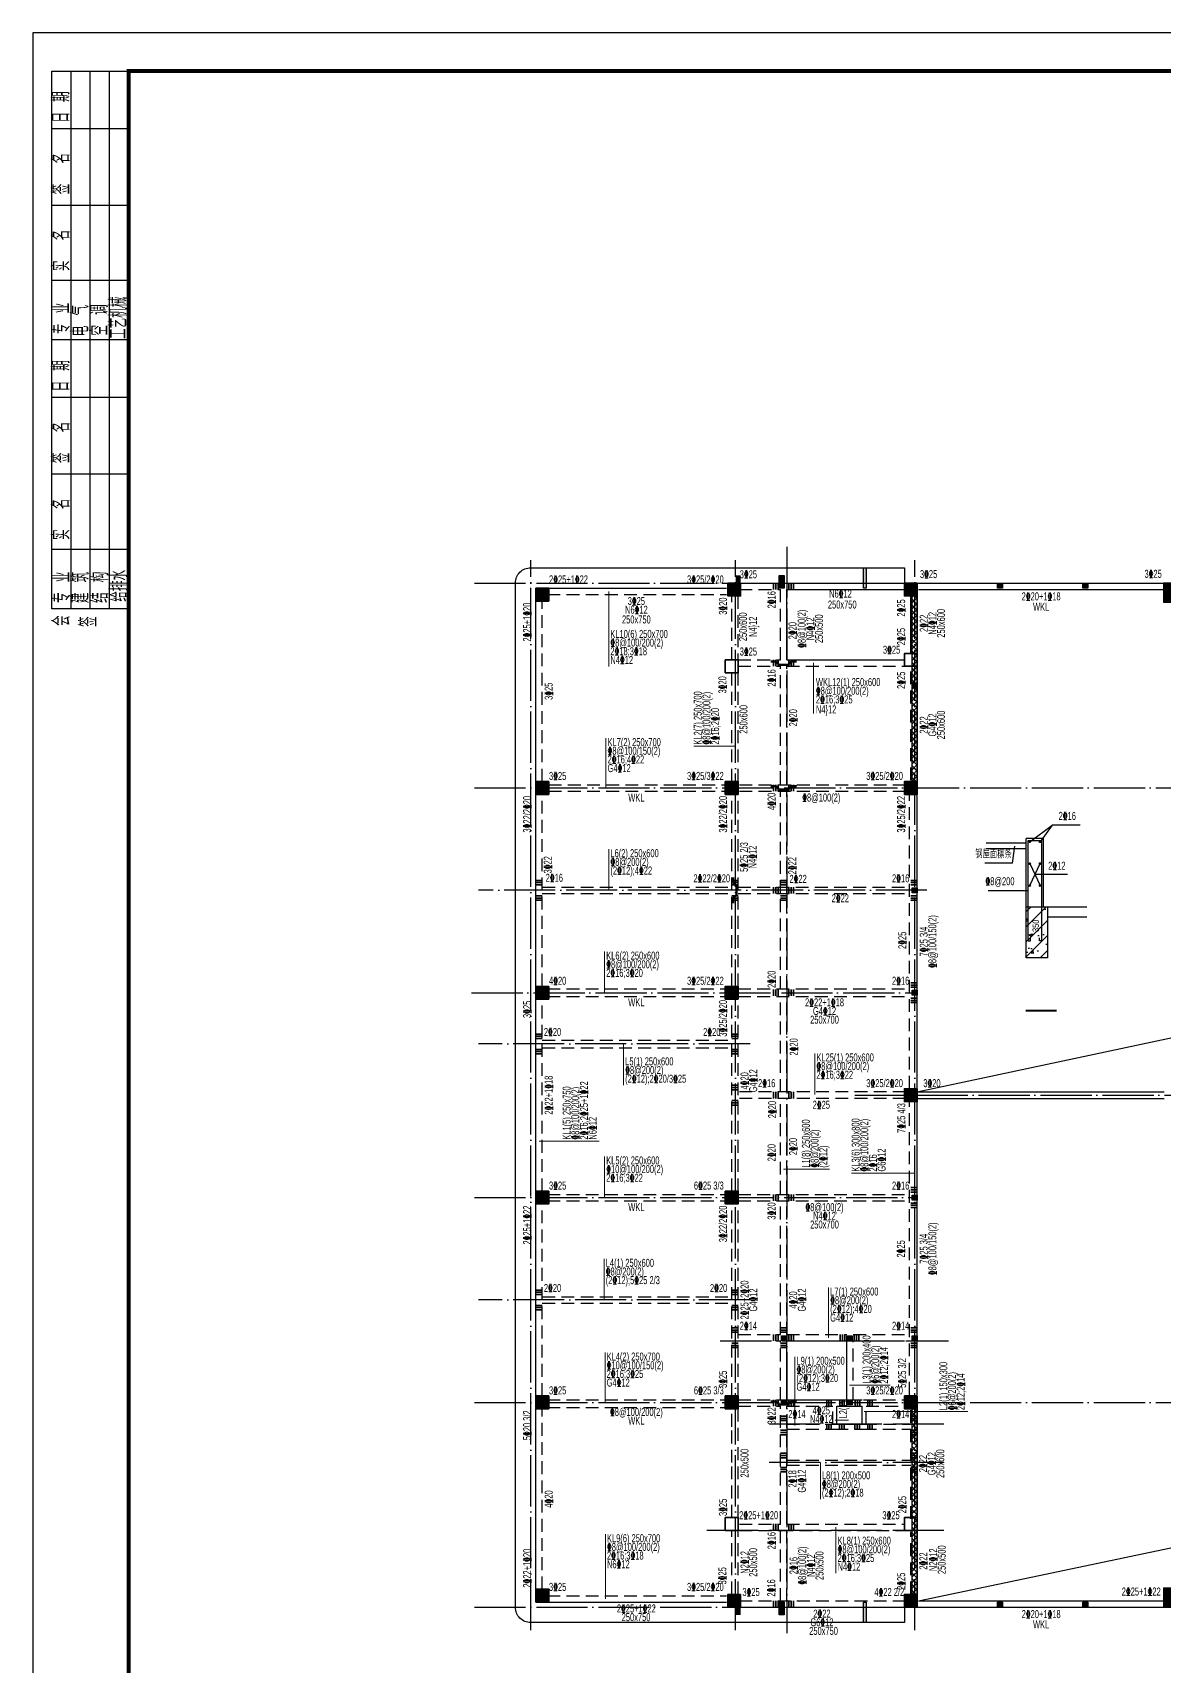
# Model space of a CAD drawing. Extents: x -695511 to 885008, y -751583 to -95266.
# Drawn here: x 113848 to 158056, y -532410 to -468602 of the extents above; entities that cross this region are included whole.
import ezdxf
from ezdxf.enums import TextEntityAlignment as Align

# ---------------------------------------------------------------- set-up
doc = ezdxf.new("R2010")
doc.units = 0
doc.header["$LTSCALE"] = 1000
doc.header["$MEASUREMENT"] = 0
doc.linetypes.add('DOTE', pattern=[2.42, 2, -0.2, 0.02, -0.2])
doc.linetypes.add('线型3', pattern=[750, 500, -250])
for name, color, linetype in [('14', 1, 'Continuous'), ('6', 6, 'Continuous'), ('_0', 7, 'Continuous'), ('BAN', 191, 'Continuous'), ('DOTE', 1, 'Continuous'), ('GZ', 211, 'Continuous'), ('PUB_TITLE', 4, 'Continuous'), ('SEDOTE', 40, 'DOTE'), ('WALL', 4, 'Continuous'), ('其他钢构件', 4, 'Continuous'), ('填充', 8, 'Continuous'), ('建-图名', 3, 'Continuous')]:
    doc.layers.add(name, color=color, linetype=linetype)
for name, color, linetype, lineweight in [('BEAM', 4, 'Continuous', 25), ('BEAM-DASH', 4, '线型3', 25), ('梁原位标注', 7, 'Continuous', 18), ('梁名称编号', 2, 'Continuous', 18), ('梁标注引线', 2, 'Continuous', 18), ('梁附加吊筋', 1, 'Continuous', 50), ('梁附加箍筋', 1, 'Continuous', 35), ('梁集中标注', 2, 'Continuous', 18), ('砼柱', 2, 'Continuous', 35)]:
    doc.layers.add(name, color=color, linetype=linetype, lineweight=lineweight)
doc.styles.add('hztxt', font='romand_pkpm', dxfattribs={"bigfont": 'gbcbig'})
doc.styles.add('样式 1', font='GS_TXT.shx', dxfattribs={"width": 0.7, "height": 375, "bigfont": 'yjkchn.shx'})
doc.styles.add('样式 5', font='GS_TXT.shx', dxfattribs={"width": 0.7, "height": 250, "bigfont": 'yjkchn.shx'})

# ---------------------------------------------------------------- blocks, each defined once
blk = doc.blocks.new('zw')
at = {"layer": 'DOTE', "linetype": 'DOTE'}
for p, q in [((-185373, -1049032), (-185373, -1007232)), ((-177373, -1049032), (-177373, -1007232)), ((-170373, -1049032), (-170373, -1007232)), ((-187573, -1008132), (-73373, -1008132)), ((-187573, -1016132), (-73373, -1016132)), ((-187684, -1024132), (-170373, -1024132)), ((-172717, -1028132), (-73373, -1028132)), ((-187573, -1032132), (-170373, -1032132)), ((-187573, -1040132), (-73373, -1040132)), ((-187573, -1048132), (-73373, -1048132))]:
    blk.add_line(p, q, dxfattribs=at)
blk = doc.blocks.new('5fmb')
at = {"layer": 'BEAM'}
for p, q in [((259174, -575246), (266174, -575246)), ((266674, -575046), (273174, -575046)), ((268524, -578046), (268524, -575296)), ((268524, -575296), (273174, -575296)), ((273374, -577796), (273374, -575546)), ((273624, -582746), (273624, -575546)), ((273674, -575046), (283274, -575046)), ((273674, -575296), (283274, -575296)), ((258724, -582796), (258724, -575746)), ((258724, -590796), (258724, -583296)), ((273624, -594796), (273624, -583346)), ((258724, -598796), (258724, -591296)), ((273624, -594921), (283274, -594921)), ((273624, -595171), (283274, -595171)), ((273624, -606746), (273624, -595296)), ((258724, -606796), (258724, -599296)), ((268524, -606946), (268524, -604646)), ((268524, -604646), (270874, -604646)), ((270874, -606946), (270874, -604646)), ((258724, -614346), (258724, -607296)), ((268424, -606946), (270424, -606946)), ((270424, -606946), (270974, -606946)), ((270474, -607196), (271474, -607196)), ((270474, -607896), (270474, -607196)), ((271474, -607896), (271474, -607196)), ((273624, -611596), (273624, -607346)), ((270399, -607896), (271549, -607896)), ((273624, -614546), (273624, -612096)), ((259174, -614846), (266174, -614846)), ((266674, -615046), (273174, -615046)), ((273674, -614796), (283274, -614796)), ((273674, -615046), (283274, -615046))]:
    blk.add_line(p, q, dxfattribs=at)
blk.add_lwpolyline([(268524, -578046), (273124, -578046)], dxfattribs=at)
at = {"layer": 'BEAM-DASH', "ltscale": 0.001}
for p, q in [((259174, -575496), (266174, -575496)), ((266374, -578046), (266374, -575546)), ((266624, -582796), (266624, -575546)), ((266674, -575296), (268274, -575296)), ((268274, -578046), (268274, -575296)), ((258974, -582796), (258974, -575746)), ((266374, -582796), (266374, -578546)), ((268274, -582896), (268274, -578296)), ((268524, -582896), (268524, -578296)), ((273374, -582746), (273374, -578296)), ((259224, -582921), (266174, -582921)), ((259224, -583171), (266174, -583171)), ((266674, -582921), (273124, -582921)), ((266674, -583171), (273124, -583171)), ((268274, -590896), (268274, -583196)), ((268524, -590896), (268524, -583196)), ((258974, -590796), (258974, -583296)), ((266374, -590796), (266374, -583296)), ((266624, -590796), (266624, -583296)), ((273324, -594796), (273324, -583346)), ((258974, -586921), (266374, -586921)), ((266624, -586921), (273324, -586921)), ((258974, -587171), (266374, -587171)), ((266624, -587171), (273324, -587171)), ((258974, -598796), (258974, -591296)), ((259174, -590896), (266174, -590896)), ((259174, -591196), (266174, -591196)), ((266374, -598796), (266374, -591296)), ((266624, -590896), (273324, -590896)), ((266624, -591196), (273324, -591196)), ((266624, -598796), (266624, -591296)), ((268274, -594921), (268274, -591196)), ((268524, -594921), (268524, -591196)), ((258974, -592896), (266374, -592896)), ((258974, -593196), (266374, -593196)), ((273174, -594921), (266624, -594921)), ((273174, -595171), (266624, -595171)), ((268274, -598896), (268274, -595171)), ((268524, -598896), (268524, -595171)), ((273324, -606746), (273324, -595296)), ((259174, -598921), (266174, -598921)), ((266624, -598921), (273324, -598921)), ((258974, -606796), (258974, -599296)), ((259174, -599171), (266174, -599171)), ((266374, -606796), (266374, -599296)), ((266624, -599171), (273324, -599171)), ((266624, -606796), (266624, -599296)), ((268274, -604396), (268274, -599196)), ((268524, -604396), (268524, -599196)), ((258974, -602921), (266374, -602921)), ((258974, -603171), (266374, -603171)), ((266624, -604396), (268274, -604396)), ((266624, -604646), (268274, -604646)), ((268274, -606946), (268274, -604646)), ((268524, -604396), (270874, -604396)), ((271124, -604396), (273324, -604396)), ((271124, -604646), (273324, -604646)), ((271124, -606946), (271124, -604646)), ((258974, -614346), (258974, -607296)), ((259174, -606946), (266174, -606946)), ((259174, -607246), (266174, -607246)), ((266374, -607996), (266374, -607296)), ((266624, -606946), (268424, -606946)), ((266624, -607196), (268274, -607196)), ((266624, -611546), (266624, -607296)), ((268274, -611796), (268274, -607196)), ((268524, -611796), (268524, -607196)), ((268524, -607196), (270324, -607196)), ((270324, -607896), (270324, -607196)), ((270974, -606946), (271524, -606946)), ((271524, -606946), (273124, -606946)), ((271624, -607196), (273124, -607196)), ((271624, -607896), (271624, -607196)), ((273374, -611596), (273374, -607346)), ((266374, -609396), (266374, -607996)), ((268524, -607896), (270399, -607896)), ((271549, -607896), (273374, -607896)), ((268524, -608096), (270424, -608096)), ((270424, -608096), (271524, -608096)), ((271524, -608096), (273374, -608096)), ((268524, -609296), (273374, -609296)), ((266374, -611546), (266374, -609396)), ((268524, -609496), (273374, -609496)), ((266674, -611796), (268274, -611796)), ((268524, -611796), (273124, -611796)), ((266374, -614546), (266374, -612046)), ((266624, -614546), (266624, -612046)), ((266674, -612046), (268524, -612046)), ((268274, -612046), (273124, -612046)), ((268274, -614796), (268274, -612046)), ((268524, -614796), (268524, -612046)), ((273374, -614546), (273374, -612096)), ((259174, -614596), (266174, -614596)), ((266674, -614796), (273174, -614796))]:
    blk.add_line(p, q, dxfattribs=at)
for points in [[(266624, -578046), (268274, -578046)], [(266624, -578296), (268274, -578296)], [(268524, -578296), (273124, -578296)]]:
    blk.add_lwpolyline(points, dxfattribs=at)
blk = doc.blocks.new('3fcol(2)')
at = {"layer": '填充'}
h = blk.add_hatch(color=256, dxfattribs=at)
h.dxf.hatch_style = 1
h.paths.add_polyline_path([(193685, -674397), (193185, -674397), (193185, -674897), (193685, -674897)])
h = blk.add_hatch(color=256, dxfattribs=at)
h.dxf.hatch_style = 1
h.paths.add_polyline_path([(200585, -674397), (200085, -674397), (200085, -674897), (200585, -674897)])
h = blk.add_hatch(color=256, dxfattribs=at)
h.dxf.hatch_style = 1
h.paths.add_polyline_path([(210760, -674397), (210210, -674397), (210210, -675147), (210760, -675147)])
h = blk.add_hatch(color=256, dxfattribs=at)
h.dxf.hatch_style = 1
h.paths.add_polyline_path([(186185, -674597), (185685, -674597), (185685, -675097), (186185, -675097)])
h = blk.add_hatch(color=256, dxfattribs=at)
h.dxf.hatch_style = 1
h.paths.add_polyline_path([(186185, -682147), (185685, -682147), (185685, -682647), (186185, -682647)])
h = blk.add_hatch(color=256, dxfattribs=at)
h.dxf.hatch_style = 1
h.paths.add_polyline_path([(193585, -682147), (193085, -682147), (193085, -682647), (193585, -682647)])
h = blk.add_hatch(color=256, dxfattribs=at)
h.dxf.hatch_style = 1
h.paths.add_polyline_path([(200585, -682147), (200085, -682147), (200085, -682647), (200585, -682647)])
h = blk.add_hatch(color=256, dxfattribs=at)
h.dxf.hatch_style = 1
h.paths.add_polyline_path([(186185, -690147), (185685, -690147), (185685, -690647), (186185, -690647)])
h = blk.add_hatch(color=256, dxfattribs=at)
h.dxf.hatch_style = 1
h.paths.add_polyline_path([(193585, -690147), (193085, -690147), (193085, -690647), (193585, -690647)])
h = blk.add_hatch(color=256, dxfattribs=at)
h.dxf.hatch_style = 1
h.paths.add_polyline_path([(200585, -694147), (200085, -694147), (200085, -694647), (200585, -694647)])
h = blk.add_hatch(color=256, dxfattribs=at)
h.dxf.hatch_style = 1
h.paths.add_polyline_path([(186185, -698147), (185685, -698147), (185685, -698647), (186185, -698647)])
h = blk.add_hatch(color=256, dxfattribs=at)
h.dxf.hatch_style = 1
h.paths.add_polyline_path([(193585, -698147), (193085, -698147), (193085, -698647), (193585, -698647)])
h = blk.add_hatch(color=256, dxfattribs=at)
h.dxf.hatch_style = 1
h.paths.add_polyline_path([(186185, -706147), (185685, -706147), (185685, -706647), (186185, -706647)])
h = blk.add_hatch(color=256, dxfattribs=at)
h.dxf.hatch_style = 1
h.paths.add_polyline_path([(193585, -706147), (193085, -706147), (193085, -706647), (193585, -706647)])
h = blk.add_hatch(color=256, dxfattribs=at)
h.dxf.hatch_style = 1
h.paths.add_polyline_path([(200585, -706147), (200085, -706147), (200085, -706647), (200585, -706647)])
h = blk.add_hatch(color=256, dxfattribs=at)
h.dxf.hatch_style = 1
h.paths.add_polyline_path([(186185, -713697), (185685, -713697), (185685, -714197), (186185, -714197)])
h = blk.add_hatch(color=256, dxfattribs=at)
h.dxf.hatch_style = 1
h.paths.add_polyline_path([(193685, -713897), (193185, -713897), (193185, -714397), (193685, -714397)])
h = blk.add_hatch(color=256, dxfattribs=at)
h.dxf.hatch_style = 1
h.paths.add_polyline_path([(200585, -713897), (200085, -713897), (200085, -714397), (200585, -714397)])
h = blk.add_hatch(color=256, dxfattribs=at)
h.dxf.hatch_style = 1
h.paths.add_polyline_path([(210760, -713647), (210210, -713647), (210210, -714397), (210760, -714397)])
at = {"layer": '砼柱', "lineweight": 35}
for points in [[(193685, -674397), (193185, -674397), (193185, -674897), (193685, -674897)], [(200585, -674397), (200085, -674397), (200085, -674897), (200585, -674897)], [(210760, -674397), (210210, -674397), (210210, -675147), (210760, -675147)], [(186185, -674597), (185685, -674597), (185685, -675097), (186185, -675097)], [(193585, -677397), (193085, -677397), (193085, -677897), (193585, -677897)], [(200585, -677147), (200085, -677147), (200085, -677647), (200585, -677647)], [(186185, -682147), (185685, -682147), (185685, -682647), (186185, -682647)], [(193585, -682147), (193085, -682147), (193085, -682647), (193585, -682647)], [(200585, -682147), (200085, -682147), (200085, -682647), (200585, -682647)], [(186185, -690147), (185685, -690147), (185685, -690647), (186185, -690647)], [(193585, -690147), (193085, -690147), (193085, -690647), (193585, -690647)], [(200585, -694147), (200085, -694147), (200085, -694647), (200585, -694647)], [(186185, -698147), (185685, -698147), (185685, -698647), (186185, -698647)], [(193585, -698147), (193085, -698147), (193085, -698647), (193585, -698647)], [(186185, -706147), (185685, -706147), (185685, -706647), (186185, -706647)], [(193585, -706147), (193085, -706147), (193085, -706647), (193585, -706647)], [(200585, -706147), (200085, -706147), (200085, -706647), (200585, -706647)], [(193585, -710897), (193085, -710897), (193085, -711397), (193585, -711397)], [(200585, -710897), (200085, -710897), (200085, -711397), (200585, -711397)], [(186185, -713697), (185685, -713697), (185685, -714197), (186185, -714197)], [(193685, -713897), (193185, -713897), (193185, -714397), (193685, -714397)], [(200585, -713897), (200085, -713897), (200085, -714397), (200585, -714397)], [(210760, -713647), (210210, -713647), (210210, -714397), (210760, -714397)]]:
    blk.add_lwpolyline(points, close=True, dxfattribs=at)
blk = doc.blocks.new('5fzx')
h = blk.add_hatch(color=256)
h.dxf.hatch_style = 1
h.paths.add_polyline_path([(573425, -875385), (573425, -876185), (573325, -876185), (573325, -875385)])
h = blk.add_hatch(color=256)
h.dxf.hatch_style = 1
h.paths.add_polyline_path([(568525, -875685), (568325, -875685), (568325, -876185), (568525, -876185)])
h = blk.add_hatch(color=256)
h.dxf.hatch_style = 1
h.paths.add_polyline_path([(570225, -876185), (570025, -876185), (570025, -875685), (570225, -875685)])
h = blk.add_hatch(color=256)
h.dxf.hatch_style = 1
h.paths.add_polyline_path([(568525, -915785), (568325, -915785), (568325, -916285), (568525, -916285)])
h = blk.add_hatch(color=256)
h.dxf.hatch_style = 1
h.paths.add_polyline_path([(570225, -916285), (570025, -916285), (570025, -915785), (570225, -915785)])
h = blk.add_hatch(color=256)
h.dxf.hatch_style = 1
h.paths.add_polyline_path([(573425, -915785), (573425, -916585), (573325, -916585), (573325, -915785)])
blk.add_lwpolyline([(574925, -915985), (574925, -916585), (560325, -916585, -0.414214), (559725, -915985), (559725, -875985, -0.414214), (560325, -875385), (574925, -875385), (574925, -875985)], format="xyb")
at = {"color": 4}
for points in [[(570225, -876185), (570025, -876185), (570025, -875685), (570225, -875685)], [(570225, -916285), (570025, -916285), (570025, -915785), (570225, -915785)]]:
    blk.add_lwpolyline(points, close=True, dxfattribs=at)
at = {"layer": 'WALL'}
for points in [[(573425, -875385), (573425, -876185), (573325, -876185), (573325, -875385), (573425, -875385)], [(570225, -875885), (570225, -876185), (570025, -876185), (570025, -875885), (570225, -875885)], [(570225, -915985), (570225, -916285), (570025, -916285), (570025, -915985), (570225, -915985)], [(573425, -915785), (573425, -916585), (573325, -916585), (573325, -915785), (573425, -915785)]]:
    blk.add_lwpolyline(points, dxfattribs=at)
blk = doc.blocks.new('5fgzz')
at = {"layer": 'GZ'}
h = blk.add_hatch(color=256, dxfattribs=at)
h.dxf.hatch_style = 1
h.paths.add_polyline_path([(574104, -682568), (574104, -682368), (574304, -682368), (574304, -682568)])
h = blk.add_hatch(color=256, dxfattribs=at)
h.dxf.hatch_style = 1
h.paths.add_polyline_path([(577437, -682568), (577437, -682368), (577637, -682368), (577637, -682568)])
h = blk.add_hatch(color=256, dxfattribs=at)
h.dxf.hatch_style = 1
h.paths.add_polyline_path([(570771, -686468), (570771, -686268), (570971, -686268), (570971, -686468)])
h = blk.add_hatch(color=256, dxfattribs=at)
h.dxf.hatch_style = 1
h.paths.add_polyline_path([(570771, -694468), (570771, -694268), (570971, -694268), (570971, -694468)])
h = blk.add_hatch(color=256, dxfattribs=at)
h.dxf.hatch_style = 1
h.paths.add_polyline_path([(570771, -698468), (570771, -698268), (570971, -698268), (570971, -698468)])
h = blk.add_hatch(color=256, dxfattribs=at)
h.dxf.hatch_style = 1
h.paths.add_polyline_path([(570771, -706468), (570771, -706268), (570971, -706268), (570971, -706468)])
h = blk.add_hatch(color=256, dxfattribs=at)
h.dxf.hatch_style = 1
h.paths.add_polyline_path([(565671, -711968), (565671, -711768), (565871, -711768), (565871, -711968)])
h = blk.add_hatch(color=256, dxfattribs=at)
h.dxf.hatch_style = 1
h.paths.add_polyline_path([(568221, -711968), (568221, -711768), (568421, -711768), (568421, -711968)])
h = blk.add_hatch(color=256, dxfattribs=at)
h.dxf.hatch_style = 1
h.paths.add_polyline_path([(570771, -711968), (570771, -711768), (570971, -711768), (570971, -711968)])
h = blk.add_hatch(color=256, dxfattribs=at)
h.dxf.hatch_style = 1
h.paths.add_polyline_path([(565671, -714468), (565671, -714268), (565871, -714268), (565871, -714468)])
h = blk.add_hatch(color=256, dxfattribs=at)
h.dxf.hatch_style = 1
h.paths.add_polyline_path([(568221, -714468), (568221, -714268), (568421, -714268), (568421, -714468)])
h = blk.add_hatch(color=256, dxfattribs=at)
h.dxf.hatch_style = 1
h.paths.add_polyline_path([(574104, -722368), (574104, -722168), (574304, -722168), (574304, -722368)])
h = blk.add_hatch(color=256, dxfattribs=at)
h.dxf.hatch_style = 1
h.paths.add_polyline_path([(577437, -722368), (577437, -722168), (577637, -722168), (577637, -722368)])
for points in [[(574104, -682568), (574104, -682368), (574304, -682368), (574304, -682568)], [(577437, -682568), (577437, -682368), (577637, -682368), (577637, -682568)], [(570771, -686468), (570771, -686268), (570971, -686268), (570971, -686468)], [(570771, -694468), (570771, -694268), (570971, -694268), (570971, -694468)], [(570771, -698468), (570771, -698268), (570971, -698268), (570971, -698468)], [(570771, -706468), (570771, -706268), (570971, -706268), (570971, -706468)], [(565671, -711968), (565671, -711768), (565871, -711768), (565871, -711968)], [(568221, -711968), (568221, -711768), (568421, -711768), (568421, -711968)], [(570771, -711968), (570771, -711768), (570971, -711768), (570971, -711968)], [(565671, -714468), (565671, -714268), (565871, -714268), (565871, -714468)], [(568221, -714468), (568221, -714268), (568421, -714268), (568421, -714468)], [(574104, -722368), (574104, -722168), (574304, -722168), (574304, -722368)], [(577437, -722368), (577437, -722168), (577637, -722168), (577637, -722368)]]:
    blk.add_lwpolyline(points, close=True, dxfattribs=at)
blk = doc.blocks.new('A$C393D5F54')
at = {"layer": '14'}
for p, q in [((0, 446), (0, 14446)), ((0, 14446), (2000, 14446)), ((500, 446), (500, 14446)), ((1000, 446), (1000, 14446)), ((1500, 446), (1500, 14446)), ((2000, 446), (2000, 14446)), ((2000, 12946), (0, 12946)), ((2000, 10946), (0, 10946)), ((2000, 8990), (0, 8990)), ((2000, 7446), (0, 7446)), ((2000, 5946), (0, 5946)), ((2000, 3946), (0, 3946)), ((2000, 1990), (0, 1990)), ((2000, 446), (0, 446))]:
    blk.add_line(p, q, dxfattribs=at)
at = {"layer": '14', "style": 'hztxt', "width": 0.85}
for s, p in [('日 期', (462, 13105)), ('签  名', (466, 11238)), ('实  名', (466, 9238)), ('工艺机械', (1953, 7471)), ('专 业', (472, 7598)), ('电 气', (957, 7540)), ('空 调', (1460, 7558)), ('日 期', (462, 6105)), ('签  名', (466, 4238)), ('实  名', (466, 2238)), ('专 业', (480, 598)), ('建 筑', (967, 592)), ('结 构', (1470, 597)), ('给排水', (1970, 629)), ('会', (470, -3)), ('签', (1174, -27))]:
    blk.add_text(s, height=450, rotation=90, dxfattribs=at).set_placement(p)

msp = doc.modelspace()

# ---------------------------------------------------------------- hatches: boundary and pattern name
at = {"layer": '6'}
h = msp.add_hatch(color=256, dxfattribs=at)
h.dxf.hatch_style = 1
edge = h.paths.add_edge_path()
edge.add_arc((152796.4, -500207.1), 32, 0, 360)
h = msp.add_hatch(color=256, dxfattribs=at)
h.dxf.hatch_style = 1
edge = h.paths.add_edge_path()
edge.add_arc((153208.5, -500207.1), 32, 0, 360)
h = msp.add_hatch(color=256, dxfattribs=at)
h.dxf.hatch_style = 1
edge = h.paths.add_edge_path()
edge.add_arc((152796.4, -501053.9), 32, 0, 360)
h = msp.add_hatch(color=256, dxfattribs=at)
h.dxf.hatch_style = 1
edge = h.paths.add_edge_path()
edge.add_arc((153208.5, -501053.9), 32, 0, 360)
h = msp.add_hatch(color=256, dxfattribs=at)
h.dxf.hatch_style = 1
edge = h.paths.add_edge_path()
edge.add_arc((152796.4, -501914), 32, 0, 360)
h = msp.add_hatch(color=256, dxfattribs=at)
h.dxf.hatch_style = 1
edge = h.paths.add_edge_path()
edge.add_arc((153208.5, -501914), 32, 0, 360)
at = {"layer": '_0'}
h = msp.add_hatch(dxfattribs=at)
h.set_pattern_fill('钢筋混凝土', scale=166.5, pattern_type=2)
h.set_pattern_definition([(45, (-1191190.3, 2087274.2), (-294.3332, 294.3332), []), (50, (-1191190.3, 2087274.2), (1194.2382, -104.4823), [124.875, -1373.625]), (355, (-1191190.3, 2087274.2), (-231.02097, 1252.3999), [99.9, -1098.9]), (100.4514, (-1191090.8, 2087265.5), (963.2181, 1147.91684), [106.1274, -1167.4016]), (46.1842, (-1191190.3, 2087607.2), (1776.95635, -275.58916), [187.3125, -2060.4375]), (96.6356, (-1191042.2, 2087584.2), (1556.2134, 1621.9063), [159.1911, -1751.1021]), (351.1842, (-1191190.3, 2087607.2), (1556.2121, 1621.9075), [149.85, -1648.35]), (21, (-1191023.8, 2087523.9), (993.85024, -670.36045), [124.875, -1373.625]), (326, (-1191023.8, 2087524), (405.12003, 1207.3748), [99.9, -1098.9]), (71.4514, (-1190941, 2087468.1), (1398.97068, 537.01328), [106.1274, -1167.4016]), (37.5, (-1191190.3, 2087274.2), (20.24616, 554.268267), [0, -1085.58, 0, -1115.55, 0, -1103.0625]), (7.5, (-1191190.3, 2087274.2), (438.01078, 656.6955), [0, -636.03, 0, -1060.605, 0, -420.4125]), (327.5, (-1191561.6, 2087274.2), (888.814356, -37.55386), [0, -416.25, 0, -1298.7, 0, -1723.275]), (317.5, (-1191728.1, 2087274.2), (971.00497, 166.6748), [0, -541.125, 0, -862.47, 0, -1223.775])])
h.paths.add_polyline_path([(153492, -502739.2), (153408.8, -502739.2), (152742.8, -502739.2), (152659.5, -502739.2), (152659.5, -504737.2), (153492, -504737.2), (153492, -503138.8)])
at = {"layer": 'BAN'}
h = msp.add_hatch(dxfattribs=at)
h.set_pattern_fill('ANSI37', color=256, scale=100)
h.set_pattern_definition([(45, (-427019.05, 277792.7), (-112.253202, 112.253202), []), (135, (-427019.05, 277792.7), (-112.253202, -112.253202), [])])
h.paths.add_polyline_path([(148406.2, -490600.8), (148406.2, -497850.8), (148206.2, -497850.8), (148206.2, -490600.8)])
h = msp.add_hatch(dxfattribs=at)
h.set_pattern_fill('ANSI37', color=256, scale=100)
h.set_pattern_definition([(45, (-427019.05, 246042.7), (-112.253202, 112.253202), []), (135, (-427019.05, 246042.7), (-112.253202, -112.253202), [])])
h.paths.add_polyline_path([(148406.2, -522350.8), (148406.2, -529600.8), (148206.2, -529600.8), (148206.2, -522350.8)])

# ---------------------------------------------------------------- linework, layer by layer
at = {"layer": '6'}
for points in [[(152742.8, -504071.2), (152742.8, -500158.5), (153258.8, -500158.5), (153258.8, -504071.2)], [(152742.8, -504071.2), (152826, -504071.2), (152826, -503954.7)], [(153258.8, -504071.2), (153175.5, -504071.2), (153175.5, -503954.7)]]:
    msp.add_lwpolyline(points, dxfattribs=at)
for centre in [(152796.4, -500207.1), (153208.5, -500207.1), (152796.4, -501053.9), (153208.5, -501053.9), (152796.4, -501914), (153208.5, -501914)]:
    msp.add_circle(centre, 32, dxfattribs=at)
at = {"layer": '_0'}
for p, q in [((153342, -500075.2), (152659.5, -500075.2)), ((153342, -502739.2), (153342, -500075.2))]:
    msp.add_line(p, q, dxfattribs=at)
for points in [[(148406.2, -509975.8), (240625.1, -490350.8)], [(152796.4, -500207.1), (153679.6, -499554.4), (153208.5, -500207.1)], [(154766.8, -499554.4), (153679.6, -499554.4)], [(152659.5, -502739.2), (152659.5, -500075.2)], [(152125.8, -501038.3), (152219, -500380.3)], [(152125.8, -501038.3), (151038.6, -501038.3)], [(152796.4, -501053.9), (153208.5, -501914)], [(152796.4, -501914), (153208.5, -501053.9)], [(154275, -501484), (153002.4, -501484)], [(152742.8, -502114.9), (151172, -502114.9)], [(153492, -502739.2), (155024.3, -502739.2)], [(153492, -503138.8), (155024.3, -503138.8)], [(148456.2, -529850.8), (241056.2, -510400.8)]]:
    msp.add_lwpolyline(points, dxfattribs=at)
msp.add_lwpolyline([(152659.5, -502739.2), (153492, -502739.2), (153492, -504737.2), (152659.5, -504737.2)], close=True, dxfattribs=at)
at = {"layer": 'BAN'}
for points in [[(148406.2, -490600.8), (148406.2, -497850.8), (148206.2, -497850.8), (148206.2, -490600.8), (148406.2, -490600.8)], [(148406.2, -522350.8), (148406.2, -529600.8), (148206.2, -529600.8), (148206.2, -522350.8), (148406.2, -522350.8)]]:
    msp.add_lwpolyline(points, dxfattribs=at)
at = {"layer": 'PUB_TITLE'}
msp.add_lwpolyline([(113848.5, -557702), (271498.5, -557702), (271498.5, -468602), (113848.5, -468602)], close=True, dxfattribs=at)
at = {"layer": 'PUB_TITLE', "const_width": 150}
msp.add_lwpolyline([(117598.5, -556202), (269998.5, -556202), (269998.5, -470102), (117598.5, -470102)], close=True, dxfattribs=at)
at = {"layer": 'SEDOTE', "linetype": 'DOTE'}
for p, q in [((143306.2, -488680), (143306.2, -531116.6)), ((148783.7, -502100.8), (131263, -502100.8)), ((141875.5, -508100.8), (131263, -508100.8)), ((141875.5, -518100.8), (131263, -518100.8)), ((140704.3, -519700.8), (149621.9, -519700.8)), ((149446.8, -522950.8), (142621.4, -522950.8)), ((149446.8, -524450.8), (142621.4, -524450.8)), ((149446.8, -527100.8), (140105.4, -527100.8))]:
    msp.add_line(p, q, dxfattribs=at)
at = {"layer": '其他钢构件'}
for points in [[(152659.5, -500263.2), (151093.2, -500263.2)], [(152659.5, -500483.2), (151093.2, -500483.2)]]:
    msp.add_lwpolyline(points, dxfattribs=at)
at = {"layer": '建-图名', "const_width": 70}
msp.add_lwpolyline([(152639.9, -506802.3), (153848.9, -506802.3)], dxfattribs=at)
at = {"layer": '梁标注引线', "color": 6, "lineweight": 18}
for p, q in [((136353.2, -490425.8), (136353.2, -493351.9)), ((144357.4, -495189), (144357.4, -493211.4)), ((136244, -498100.8), (136244, -496154.9)), ((141281.2, -496470.6), (139673.8, -496470.6)), ((136190.8, -506100.8), (136190.8, -504493.4)), ((144402.3, -510077.8), (144402.3, -508470.4)), ((133631.2, -511901.1), (135973.8, -511901.1)), ((136190.8, -514100.8), (136190.8, -512493.4)), ((148281.2, -513148.8), (145841.6, -513148.8)), ((136207.7, -522100.8), (136207.7, -520154.9)), ((145229.3, -526975.8), (145229.3, -528765.9)), ((136221.2, -529775.8), (136221.2, -527250.1))]:
    msp.add_line(p, q, dxfattribs=at)
at = {"layer": '梁标注引线', "color": 3, "lineweight": 18}
for p, q in [((136357.4, -502100.8), (136357.4, -500493.4)), ((136932.1, -508100.8), (136932.1, -509708.2)), ((143181.2, -512996.5), (144981.4, -512996.5)), ((136172.3, -518100.8), (136172.3, -516493.4)), ((144939.8, -519575.8), (144939.8, -517616)), ((143624.5, -523000.8), (143624.5, -520318.4)), ((145756.2, -521432.5), (147350.2, -521432.5)), ((146334.5, -522460.8), (150381.5, -522460.8)), ((145714.2, -522789.6), (145191.2, -522789.6)), ((144618.3, -524450.8), (144618.3, -525877.4))]:
    msp.add_line(p, q, dxfattribs=at)
at = {"layer": '梁附加吊筋', "lineweight": 50}
for points in [[(142681.2, -493163.3), (142881.2, -493163.3), (143006.2, -493288.3), (143356.2, -493288.3), (143481.2, -493163.3), (143681.2, -493163.3)], [(142681.2, -498038.3), (142881.2, -498038.3), (143006.2, -498163.3), (143356.2, -498163.3), (143481.2, -498038.3), (143681.2, -498038.3)], [(141218.7, -502600.8), (141218.7, -502400.8), (141343.7, -502275.8), (141343.7, -501925.8), (141218.7, -501800.8), (141218.7, -501600.8)], [(142681.2, -522063.3), (142881.2, -522063.3), (143006.2, -522188.3), (143356.2, -522188.3), (143481.2, -522063.3), (143681.2, -522063.3)]]:
    msp.add_lwpolyline(points, dxfattribs=at)
at = {"layer": '梁附加箍筋', "lineweight": 35}
for p, q in [((142793.7, -490350.8), (142793.7, -490100.8)), ((142881.2, -490350.8), (142881.2, -490100.8)), ((142968.7, -490350.8), (142968.7, -490100.8)), ((143393.7, -490350.8), (143393.7, -490100.8)), ((143481.2, -490350.8), (143481.2, -490100.8)), ((143568.7, -490350.8), (143568.7, -490100.8)), ((142793.7, -493350.8), (142793.7, -493100.8)), ((142881.2, -493350.8), (142881.2, -493100.8)), ((142968.7, -493350.8), (142968.7, -493100.8)), ((143393.7, -493350.8), (143393.7, -493100.8)), ((143481.2, -493350.8), (143481.2, -493100.8)), ((143568.7, -493350.8), (143568.7, -493100.8)), ((142793.7, -498225.8), (142793.7, -497975.8)), ((142881.2, -498225.8), (142881.2, -497975.8)), ((142968.7, -498225.8), (142968.7, -497975.8)), ((143393.7, -498225.8), (143393.7, -497975.8)), ((143481.2, -498225.8), (143481.2, -497975.8)), ((143568.7, -498225.8), (143568.7, -497975.8)), ((133756.2, -501713.3), (133506.2, -501713.3)), ((133756.2, -501800.8), (133506.2, -501800.8)), ((133756.2, -501888.3), (133506.2, -501888.3)), ((141406.2, -501713.3), (141156.2, -501713.3)), ((141406.2, -501800.8), (141156.2, -501800.8)), ((141406.2, -501888.3), (141156.2, -501888.3)), ((142793.7, -502225.8), (142793.7, -501975.8)), ((142881.2, -502225.8), (142881.2, -501975.8)), ((142968.7, -502225.8), (142968.7, -501975.8)), ((143306.2, -501713.3), (143056.2, -501713.3)), ((143306.2, -501800.8), (143056.2, -501800.8)), ((143306.2, -501888.3), (143056.2, -501888.3)), ((143393.7, -502225.8), (143393.7, -501975.8)), ((143481.2, -502225.8), (143481.2, -501975.8)), ((143568.7, -502225.8), (143568.7, -501975.8)), ((148406.2, -501713.3), (148156.2, -501713.3)), ((148406.2, -501800.8), (148156.2, -501800.8)), ((148406.2, -501888.3), (148156.2, -501888.3)), ((133756.2, -502313.3), (133506.2, -502313.3)), ((133756.2, -502400.8), (133506.2, -502400.8)), ((133756.2, -502488.3), (133506.2, -502488.3)), ((141406.2, -502313.3), (141156.2, -502313.3)), ((141406.2, -502400.8), (141156.2, -502400.8)), ((141406.2, -502488.3), (141156.2, -502488.3)), ((143306.2, -502313.3), (143056.2, -502313.3)), ((143306.2, -502400.8), (143056.2, -502400.8)), ((143306.2, -502488.3), (143056.2, -502488.3)), ((148406.2, -502313.3), (148156.2, -502313.3)), ((148406.2, -502400.8), (148156.2, -502400.8)), ((148406.2, -502488.3), (148156.2, -502488.3)), ((142793.7, -506225.8), (142793.7, -505975.8)), ((142881.2, -506225.8), (142881.2, -505975.8)), ((142968.7, -506225.8), (142968.7, -505975.8)), ((143393.7, -506225.8), (143393.7, -505975.8)), ((143481.2, -506225.8), (143481.2, -505975.8)), ((143568.7, -506225.8), (143568.7, -505975.8)), ((148406.2, -505713.3), (148156.2, -505713.3)), ((148406.2, -505800.8), (148156.2, -505800.8)), ((148406.2, -505888.3), (148156.2, -505888.3)), ((148406.2, -506313.3), (148156.2, -506313.3)), ((148406.2, -506400.8), (148156.2, -506400.8)), ((148406.2, -506488.3), (148156.2, -506488.3)), ((133756.2, -507713.3), (133506.2, -507713.3)), ((133756.2, -507800.8), (133506.2, -507800.8)), ((133756.2, -507888.3), (133506.2, -507888.3)), ((141406.2, -507713.3), (141156.2, -507713.3)), ((141406.2, -507800.8), (141156.2, -507800.8)), ((141406.2, -507888.3), (141156.2, -507888.3)), ((133756.2, -508313.3), (133506.2, -508313.3)), ((133756.2, -508400.8), (133506.2, -508400.8)), ((133756.2, -508488.3), (133506.2, -508488.3)), ((141406.2, -508313.3), (141156.2, -508313.3)), ((141406.2, -508400.8), (141156.2, -508400.8)), ((141406.2, -508488.3), (141156.2, -508488.3)), ((141406.2, -509713.3), (141156.2, -509713.3)), ((141406.2, -509800.8), (141156.2, -509800.8)), ((141406.2, -509888.3), (141156.2, -509888.3)), ((141406.2, -510313.3), (141156.2, -510313.3)), ((141406.2, -510400.8), (141156.2, -510400.8)), ((142793.7, -510225.8), (142793.7, -509975.8)), ((142881.2, -510225.8), (142881.2, -509975.8)), ((142968.7, -510225.8), (142968.7, -509975.8)), ((143393.7, -510225.8), (143393.7, -509975.8)), ((143481.2, -510225.8), (143481.2, -509975.8)), ((143568.7, -510225.8), (143568.7, -509975.8)), ((141406.2, -510488.3), (141156.2, -510488.3)), ((142793.7, -514225.8), (142793.7, -513975.8)), ((142881.2, -514225.8), (142881.2, -513975.8)), ((142968.7, -514225.8), (142968.7, -513975.8)), ((143393.7, -514225.8), (143393.7, -513975.8)), ((143481.2, -514225.8), (143481.2, -513975.8)), ((143568.7, -514225.8), (143568.7, -513975.8)), ((148406.2, -513713.3), (148156.2, -513713.3)), ((148406.2, -513800.8), (148156.2, -513800.8)), ((148406.2, -513888.3), (148156.2, -513888.3)), ((148406.2, -514313.3), (148156.2, -514313.3)), ((148406.2, -514400.8), (148156.2, -514400.8)), ((148406.2, -514488.3), (148156.2, -514488.3)), ((133756.2, -517713.3), (133506.2, -517713.3)), ((133756.2, -517800.8), (133506.2, -517800.8)), ((133756.2, -517888.3), (133506.2, -517888.3)), ((141406.2, -517713.3), (141156.2, -517713.3)), ((141406.2, -517800.8), (141156.2, -517800.8)), ((141406.2, -517888.3), (141156.2, -517888.3)), ((133756.2, -518313.3), (133506.2, -518313.3)), ((133756.2, -518400.8), (133506.2, -518400.8)), ((133756.2, -518488.3), (133506.2, -518488.3)), ((141406.2, -518313.3), (141156.2, -518313.3)), ((141406.2, -518400.8), (141156.2, -518400.8)), ((141406.2, -518488.3), (141156.2, -518488.3)), ((141406.2, -519188.3), (141156.2, -519188.3)), ((141406.2, -519275.8), (141156.2, -519275.8)), ((141406.2, -519363.3), (141156.2, -519363.3)), ((143306.2, -519188.3), (143056.2, -519188.3)), ((143306.2, -519275.8), (143056.2, -519275.8)), ((143306.2, -519363.3), (143056.2, -519363.3)), ((148406.2, -519188.3), (148156.2, -519188.3)), ((148406.2, -519275.8), (148156.2, -519275.8)), ((148406.2, -519363.3), (148156.2, -519363.3)), ((141406.2, -519788.3), (141156.2, -519788.3)), ((141406.2, -519875.8), (141156.2, -519875.8)), ((141406.2, -519963.3), (141156.2, -519963.3)), ((142793.7, -519700.8), (142793.7, -519450.8)), ((142881.2, -519700.8), (142881.2, -519450.8)), ((142968.7, -519700.8), (142968.7, -519450.8)), ((143306.2, -519788.3), (143056.2, -519788.3)), ((143306.2, -519875.8), (143056.2, -519875.8)), ((143306.2, -519963.3), (143056.2, -519963.3)), ((143393.7, -519700.8), (143393.7, -519450.8)), ((143481.2, -519700.8), (143481.2, -519450.8)), ((143568.7, -519700.8), (143568.7, -519450.8)), ((145393.7, -519700.8), (145393.7, -519450.8)), ((145481.2, -519700.8), (145481.2, -519450.8)), ((145568.7, -519700.8), (145568.7, -519450.8)), ((145943.7, -519700.8), (145943.7, -519450.8)), ((146031.2, -519700.8), (146031.2, -519450.8)), ((146118.7, -519700.8), (146118.7, -519450.8)), ((148406.2, -519788.3), (148156.2, -519788.3)), ((148406.2, -519875.8), (148156.2, -519875.8)), ((148406.2, -519963.3), (148156.2, -519963.3)), ((142793.7, -522250.8), (142793.7, -522000.8)), ((142881.2, -522250.8), (142881.2, -522000.8)), ((142968.7, -522250.8), (142968.7, -522000.8)), ((143393.7, -522250.8), (143393.7, -522000.8)), ((143481.2, -522250.8), (143481.2, -522000.8)), ((143568.7, -522250.8), (143568.7, -522000.8)), ((144868.7, -522250.8), (144868.7, -522000.8)), ((144956.2, -522250.8), (144956.2, -522000.8)), ((145043.7, -522250.8), (145043.7, -522000.8)), ((145378.7, -522250.8), (145378.7, -522000.8)), ((145466.2, -522250.8), (145466.2, -522000.8)), ((145553.7, -522250.8), (145553.7, -522000.8)), ((145984.7, -522250.8), (145984.7, -522000.8)), ((146072.2, -522250.8), (146072.2, -522000.8)), ((146159.7, -522250.8), (146159.7, -522000.8)), ((146468.7, -522250.8), (146468.7, -522000.8)), ((146556.2, -522250.8), (146556.2, -522000.8)), ((146643.7, -522250.8), (146643.7, -522000.8)), ((143306.2, -522638.3), (143056.2, -522638.3)), ((143306.2, -522725.8), (143056.2, -522725.8)), ((143306.2, -522813.3), (143056.2, -522813.3)), ((143306.2, -523188.3), (143056.2, -523188.3)), ((144868.7, -523150.8), (144868.7, -522950.8)), ((144956.2, -523150.8), (144956.2, -522950.8)), ((145043.7, -523150.8), (145043.7, -522950.8)), ((145368.7, -523150.8), (145368.7, -522950.8)), ((145456.2, -523150.8), (145456.2, -522950.8)), ((145543.7, -523150.8), (145543.7, -522950.8)), ((145968.7, -523150.8), (145968.7, -522950.8)), ((146056.2, -523150.8), (146056.2, -522950.8)), ((146143.7, -523150.8), (146143.7, -522950.8)), ((146468.7, -523150.8), (146468.7, -522950.8)), ((146556.2, -523150.8), (146556.2, -522950.8)), ((146643.7, -523150.8), (146643.7, -522950.8)), ((148406.2, -522638.3), (148156.2, -522638.3)), ((148406.2, -522725.8), (148156.2, -522725.8)), ((148406.2, -522813.3), (148156.2, -522813.3)), ((148406.2, -523188.3), (148156.2, -523188.3)), ((143306.2, -523275.8), (143056.2, -523275.8)), ((143306.2, -523363.3), (143056.2, -523363.3)), ((148406.2, -523275.8), (148156.2, -523275.8)), ((148406.2, -523363.3), (148156.2, -523363.3)), ((143306.2, -524088.3), (143056.2, -524088.3)), ((143306.2, -524175.8), (143056.2, -524175.8)), ((143306.2, -524263.3), (143056.2, -524263.3)), ((148406.2, -524088.3), (148156.2, -524088.3)), ((148406.2, -524175.8), (148156.2, -524175.8)), ((148406.2, -524263.3), (148156.2, -524263.3)), ((143306.2, -524638.3), (143056.2, -524638.3)), ((143306.2, -524725.8), (143056.2, -524725.8)), ((143306.2, -524813.3), (143056.2, -524813.3)), ((148406.2, -524638.3), (148156.2, -524638.3)), ((148406.2, -524725.8), (148156.2, -524725.8)), ((148406.2, -524813.3), (148156.2, -524813.3)), ((142793.7, -527100.8), (142793.7, -526850.8)), ((142881.2, -527100.8), (142881.2, -526850.8)), ((142968.7, -527100.8), (142968.7, -526850.8)), ((143393.7, -527100.8), (143393.7, -526850.8)), ((143481.2, -527100.8), (143481.2, -526850.8)), ((143568.7, -527100.8), (143568.7, -526850.8)), ((142793.7, -530100.8), (142793.7, -529850.8)), ((142881.2, -530100.8), (142881.2, -529850.8)), ((142968.7, -530100.8), (142968.7, -529850.8)), ((143393.7, -530100.8), (143393.7, -529850.8)), ((143481.2, -530100.8), (143481.2, -529850.8)), ((143568.7, -530100.8), (143568.7, -529850.8))]:
    msp.add_line(p, q, dxfattribs=at)

# ---------------------------------------------------------------- block references
for name, p in [('zw', (318679.1, 518030.7)), ('5fmb', (-125217.8, 84944.8)), ('3fcol(2)', (-52179.1, 184295.7))]:
    msp.add_blockref(name, p)
at = {"layer": '14', "color": 6, "xscale": 1.5, "yscale": 1.5, "zscale": 1.5}
msp.add_blockref('A$C393D5F54', (114598.5, -491770.4), dxfattribs=at)
at = {"layer": '_0'}
msp.add_blockref('5fzx', (-427019, 385884.3), dxfattribs=at)
at = {"layer": 'GZ'}
msp.add_blockref('5fgzz', (-422564.3, 192267.2), dxfattribs=at)

# ---------------------------------------------------------------- texts
at = {"layer": '梁原位标注', "style": '样式 1', "width": 0.7}
for s, p in [('2%%13225+1%%13222', (134018.7, -490207.1)), ('3%%13225', (141468.7, -490007.1)), ('3%%13225', (134018.7, -497882.1)), ('2%%13216', (133888.5, -501860.1)), ('4%%13220', (134018.7, -505882.1)), ('2%%13220', (133818.7, -507882.1)), ('2%%13216', (142185, -509882.1)), ('3%%13220', (148640.6, -509882.1)), ('3%%13225', (134018.7, -513882.1)), ('2%%13220', (133818.7, -517882.1)), ('2%%13220', (140307.2, -517882.1)), ('2%%13214', (141468.7, -519357.1)), ('3%%13225', (134018.7, -521882.1)), ('2%%13214', (143368.7, -522807.1)), ('2%%13225+1%%13220', (141447.7, -526757.1)), ('3%%13225', (134018.7, -529557.1)), ('3%%13225', (141573.7, -529757.1))]:
    msp.add_text(s, height=312.5, dxfattribs=at).set_placement(p, align=Align.BOTTOM_LEFT)
for s, p in [('3%%13225/2%%13220', (140843.7, -490207.1)), ('3%%13225', (149185.2, -489999.8)), ('3%%13225', (157956.2, -489988.3)), ('3%%13225', (147738.5, -492953.1)), ('3%%13225', (142144.9, -493023)), ('3%%13225/3%%13222', (140843.7, -497882.1)), ('3%%13225/2%%13220', (147843.7, -497882.1)), ('2%%13216', (154603.1, -499443.1)), ('钢屋面檩条', (152097.1, -500939)), ('2%%13222/2%%13220', (141093.7, -501882.1)), ('2%%13222', (144088.5, -501902.6)), ('2%%13216', (148093.7, -501882.1)), ('2%%13212', (154194.7, -501389.2)), ('%%1328@200', (152203.1, -501995.3)), ('3%%13225/2%%13222', (140843.7, -505882.1)), ('2%%13216', (148093.7, -505882.1)), ('2%%13220', (140715.9, -507882.1)), ('3%%13225/2%%13220', (147843.7, -509882.1)), ('6%%13225 3/3', (140843.7, -513882.1)), ('2%%13216', (148093.7, -513882.1)), ('2%%13214', (148093.7, -519357.1)), ('6%%13225 3/3', (140843.7, -521882.1)), ('3%%13225/2%%13220', (147843.7, -521882.1)), ('2%%13214', (148093.7, -522807.1)), ('3%%13225', (147715.9, -526757.1)), ('3%%13225/2%%13220', (140843.7, -529557.1)), ('4%%13222 2/2', (147893.7, -529757.1)), ('2%%13225+1%%13222', (157915.1, -529738.3))]:
    msp.add_text(s, height=312.5, dxfattribs=at).set_placement(p, align=Align.BOTTOM_RIGHT)
for s, p in [('3%%13225', (137431.2, -490644.6)), ('N6%%13212', (145404.6, -490357.3)), ('2%%13220+1%%13218', (153243.7, -490463.3)), ('N6%%13212', (137431.2, -490983.1)), ('250x750', (145474.1, -490782.3)), ('WKL', (153243.7, -490869.6)), ('250x750', (137431.2, -491364.6)), ('WKL', (137431.2, -498319.6)), ('%%1328@100(2)', (144656.2, -498319.6)), ('2%%13222', (145398.7, -502253.1)), ('WKL', (137431.2, -506319.6)), ('2%%13222+1%%13218', (144781.2, -506319.6)), ('250x700', (144781.2, -506996.7)), ('G4%%13212', (144781.2, -506658.1)), ('2%%13225', (144656.2, -510319.6)), ('WKL', (137431.2, -514319.6)), ('%%1328@100(2)', (144781.2, -514319.6)), ('N4%%13212', (144781.2, -514658.1)), ('250x700', (144781.2, -514996.7)), ('%%1328@100/200(2)', (137431.2, -522319.6)), ('4%%13225', (144656.2, -522256.1)), ('WKL', (137431.2, -522658.1)), ('N4%%13212', (144656.2, -522594.6)), ('2%%13225+1%%13222', (137431.2, -529994.6)), ('2%%13222', (144681.2, -530194.6)), ('2%%13220+1%%13218', (153243.7, -530213.3)), ('250x750', (137420.2, -530332.6)), ('250x750', (144744.2, -530870.6)), ('G6%%13212', (144681.2, -530533.1)), ('WKL', (153243.7, -530619.6))]:
    msp.add_text(s, height=312.5, dxfattribs=at).set_placement(p, align=Align.TOP_CENTER)
for s, p in [('3%%13220', (141062.5, -490663.3)), ('2%%13216', (142962.5, -490413.3)), ('2%%13225+1%%13220', (133412.5, -490863.3)), ('2%%13225', (148025, -490734.7)), ('2%%13225', (148025, -491852.2)), ('3%%13220', (141042.5, -493736.4)), ('2%%13216', (142962.5, -493467.3)), ('2%%13225', (148025, -493558.3)), ('4%%13220', (142962.5, -498288.3)), ('3%%13222/2%%13220', (133412.5, -498413.3)), ('3%%13222/2%%13220', (141062.5, -498413.3)), ('3%%13225/2%%13222', (148025, -498413.3)), ('2%%13225', (148068.3, -503715.6)), ('3%%13225', (133412.5, -506413.3)), ('3%%13225/2%%13220', (141062.5, -506384.1)), ('7%%13225 4/3', (148032, -510413.3)), ('2%%13225+1%%13222', (133412.5, -514413.3)), ('3%%13222/2%%13220', (141062.5, -514413.3)), ('3%%13220', (142962.5, -514288.3)), ('2%%13225', (148014.3, -515767.1)), ('5%%13220 3/2', (133412.5, -522413.3)), ('3%%13222', (142962.5, -522288.3)), ('2%%13225', (148069.5, -525758.3)), ('2%%13216', (142962.5, -527163.3))]:
    msp.add_text(s, height=312.5, rotation=90, dxfattribs=at).set_placement(p, align=Align.BOTTOM_RIGHT)
for s, height, p in [('250x600', 312.5, (141438.7, -491807.5)), ('%%1328@100(2)', 312.5, (143732.9, -491885)), ('N4%%13212', 312.5, (148838.5, -491671.8)), ('250x600', 312.5, (149177, -491671.8)), ('N4}12', 312.5, (141827.8, -491807.5)), ('2%%13220', 312.5, (143375, -491957.5)), ('N4%%13212', 312.5, (144071.5, -491885)), ('250x500', 312.5, (144410, -491885)), ('2%%13222', 312.5, (148500, -491671.8)), ('3%%13225', 312.5, (133850, -494325.8)), ('250x600', 312.5, (141458.7, -495423.3)), ('2%%13220', 312.5, (143400, -495361.8)), ('250x600', 312.5, (149177, -495642.8)), ('2%%13222', 312.5, (148500, -495642.8)), ('G4%%13212', 312.5, (148838.5, -495642.8)), ('5%%13225 2/3', 312.5, (141478, -500801.1)), ('3%%13222', 312.5, (133813.5, -501103.2)), ('N4%%13212', 312.5, (141816.5, -500801.1)), ('2%%13222', 312.5, (143363.5, -501138)), ('%%1328@100/150(2)', 312.5, (148838.5, -504100.8)), ('350', 250, (152906.7, -503486)), ('7%%13225 3/4', 312.5, (148500, -504100.8)), ('2%%13220', 312.5, (143422, -508215.8)), ('G4%%13212', 312.5, (141838.5, -509540.9)), ('2%%13222+1%%13218', 312.5, (133850, -510100.8)), ('4%%13220', 312.5, (141500, -509540.9)), ('2%%13220', 312.5, (143398.5, -512107.3)), ('7%%13225 3/4', 312.5, (148500, -516100.8)), ('%%1328@100/150(2)', 312.5, (148838.5, -516100.8)), ('2%%13225+2%%13220', 312.5, (141500, -518100.8)), ('G4%%13212', 312.5, (141838.5, -518100.8)), ('4%%13220', 312.5, (143400, -518100.8)), ('G4%%13212', 312.5, (143738.5, -518100.8)), ('250x500', 312.5, (141500, -524475.8)), ('2%%13222', 312.5, (148470.5, -524493.3)), ('G4%%13212', 312.5, (148809, -524493.3)), ('250x600', 312.5, (149147.5, -524493.3)), ('2%%13218', 312.5, (143370, -525088.3)), ('G4%%13212', 312.5, (143738.5, -525173.3)), ('4%%13220', 312.5, (133850, -525875.8)), ('N2%%13212', 312.5, (141500, -528350.8)), ('250x500', 312.5, (141838.5, -528350.8)), ('2%%13216', 312.5, (143414, -528475.8)), ('%%1328@100(2)', 312.5, (143752.5, -528475.8)), ('N4%%13212', 312.5, (144091, -528475.8)), ('250x500', 312.5, (144429.6, -528475.8)), ('2%%13222', 312.5, (148485.5, -528298.4)), ('N2%%13212', 312.5, (148867.5, -528246.9)), ('250x500', 312.5, (149206, -528246.9))]:
    msp.add_text(s, height=height, rotation=90, dxfattribs=at).set_placement(p, align=Align.TOP_CENTER)
for s, p in [('2%%13220', (142962.5, -505913.3)), ('5%%13225 3/2', (148062.5, -521535.5)), ('3%%13225', (141062.5, -521535.5)), ('3%%13225', (141062.5, -526538.3)), ('2%%13222+1%%13220', (133412.5, -529338.3)), ('2%%13216', (142948, -529685.3))]:
    msp.add_text(s, height=312.5, rotation=90, dxfattribs=at).set_placement(p, align=Align.BOTTOM_LEFT)
for s, p in [('2%%13220', (142986, -510663.8)), ('2%%13220', (142962.5, -512347.8)), ('3%%13225', (141039.5, -528874.3)), ('2%%13225', (148026, -529088.8))]:
    msp.add_text(s, height=312.5, rotation=90, dxfattribs=at).set_placement(p, align=Align.BOTTOM_CENTER)
at = {"layer": '梁名称编号', "color": 6, "style": '样式 5', "width": 0.7}
for s, p in [('KL10(6) 250x700', (136415.7, -492336.2)), ('KL8(1) 250x600', (145291.8, -527750.3))]:
    msp.add_text(s, height=312.5, dxfattribs=at).set_placement(p, align=Align.BOTTOM_LEFT)
for s, p in [('WKL12(1) 250x600', (144444.9, -493810)), ('KL7(2) 250x700', (136306.5, -496154.9)), ('KL6(2) 250x600', (136253.3, -504493.4)), ('KL25(1) 250x600', (144464.8, -508470.4)), ('KL5(2) 250x600', (136253.3, -512493.4)), ('KL4(2) 250x700', (136270.2, -520154.9)), ('KL9(6) 250x700', (136283.7, -527250.1))]:
    msp.add_text(s, height=312.5, dxfattribs=at).set_placement(p, align=Align.TOP_LEFT)
for s, p in [('KL2(7) 250x700', (139673.8, -496408.1)), ('KL3(6) 300x800', (145841.6, -513086.3))]:
    msp.add_text(s, height=312.5, rotation=90, dxfattribs=at).set_placement(p, align=Align.TOP_LEFT)
at = {"layer": '梁名称编号', "color": 3, "style": '样式 5', "width": 0.7}
for s, p in [('L6(2) 250x600', (136419.9, -500493.4)), ('L4(1) 250x600', (136234.8, -516493.4)), ('L7(1) 250x600', (145002.3, -517616)), ('L9(1) 200x500', (143687, -520318.4))]:
    msp.add_text(s, height=312.5, dxfattribs=at).set_placement(p, align=Align.TOP_LEFT)
for s, p in [('L5(1) 250x600', (136994.6, -509031.1)), ('L8(1) 200x500', (144680.8, -525200.3))]:
    msp.add_text(s, height=312.5, dxfattribs=at).set_placement(p, align=Align.BOTTOM_LEFT)
at = {"layer": '梁名称编号', "color": 6, "style": '样式 5', "width": 0.7}
msp.add_text('KL1(5) 250x750', height=312.5, rotation=90, dxfattribs=at).set_placement((134958.2, -511838.6), align=Align.BOTTOM_LEFT)
at = {"layer": '梁名称编号', "color": 3, "style": '样式 5', "width": 0.7}
for s, p in [('L1(8) 250x600', (144304.3, -512934)), ('L3(1) 200x400', (146673.1, -521370)), ('L2(1) 150x300', (149674.3, -522406))]:
    msp.add_text(s, height=312.5, rotation=90, dxfattribs=at).set_placement(p, align=Align.BOTTOM_LEFT)
msp.add_text('L2(1)', height=312.5, rotation=90, dxfattribs=at).set_placement((145352.2, -522727.1), align=Align.TOP_LEFT)
at = {"layer": '梁集中标注', "color": 6, "style": '样式 5', "width": 0.7}
for s, p in [('%%1328@100/200(2)', (136415.7, -492674.8)), ('2%%13218;3%%13218', (136415.7, -493013.3)), ('N4%%13212', (136415.7, -493351.9)), ('%%1328@100/200(2)', (145291.8, -528088.9)), ('2%%13216;3%%13225', (145291.8, -528427.4)), ('N4%%13212', (145291.8, -528765.9))]:
    msp.add_text(s, height=312.5, dxfattribs=at).set_placement(p, align=Align.BOTTOM_LEFT)
for s, p in [('%%1328@100/200(2)', (140012.4, -496408.1)), ('2%%13216;2%%13220', (140350.9, -496408.1)), ('%%1328@100/200(2)', (146180.2, -513086.3)), ('G6%%13212', (146857.2, -513086.3)), ('2%%13216', (146518.7, -513086.3))]:
    msp.add_text(s, height=312.5, rotation=90, dxfattribs=at).set_placement(p, align=Align.TOP_LEFT)
for s, p in [('2%%13216;3%%13225', (144444.9, -494487.1)), ('%%1328@100/200(2)', (144444.9, -494148.6)), ('N4}12', (144444.9, -494876.9)), ('2%%13216;4%%13222', (136306.5, -496832)), ('%%1328@100/150(2)', (136306.5, -496493.4)), ('G4%%13212', (136306.5, -497170.5)), ('2%%13216;3%%13220', (136253.3, -505170.5)), ('%%1328@100/200(2)', (136253.3, -504832)), ('2%%13216;3%%13222', (144464.8, -509147.5)), ('%%1328@100/200(2)', (144464.8, -508809)), ('%%13210@100/200(2)', (136253.3, -512832)), ('2%%13216;3%%13222', (136253.3, -513170.5)), ('%%13210@100/150(2)', (136270.2, -520493.4)), ('2%%13216;3%%13225', (136270.2, -520832)), ('G4%%13212', (136270.2, -521170.5)), ('%%1328@100/200(2)', (136283.7, -527588.7)), ('2%%13216;3%%13218', (136283.7, -527927.2)), ('N6%%13212', (136283.7, -528265.8))]:
    msp.add_text(s, height=312.5, dxfattribs=at).set_placement(p, align=Align.TOP_LEFT)
at = {"layer": '梁集中标注', "color": 3, "style": '样式 5', "width": 0.7}
for s, p in [('%%1328@200(2)', (136419.9, -500832)), ('(2%%13212);4%%13222', (136419.9, -501170.5)), ('%%1328@200(2)', (136234.8, -516832)), ('(2%%13212);5%%13225 2/3', (136234.8, -517170.5)), ('%%1328@200(2)', (145002.3, -517954.6)), ('G4%%13212', (145002.3, -518631.7)), ('(2%%13212);4%%13220', (145002.3, -518293.1)), ('%%1328@200(2)', (143687, -520657)), ('(2%%13212);3%%13220', (143687, -520995.5)), ('G4%%13212', (143687, -521334.1))]:
    msp.add_text(s, height=312.5, dxfattribs=at).set_placement(p, align=Align.TOP_LEFT)
for s, p in [('%%1328@200(2)', (136994.6, -509369.6)), ('(2%%13212);2%%13220/3%%13225', (136994.6, -509708.2)), ('%%1328@200(2)', (144680.8, -525538.9)), ('(2%%13212);2%%13218', (144680.8, -525877.4))]:
    msp.add_text(s, height=312.5, dxfattribs=at).set_placement(p, align=Align.BOTTOM_LEFT)
at = {"layer": '梁集中标注', "color": 6, "style": '样式 5', "width": 0.7}
for s, p in [('%%1328@100/200(2)', (135296.7, -511838.6)), ('2%%13216;2%%13225+1%%13222', (135635.3, -511838.6)), ('N6%%13212', (135973.8, -511838.6))]:
    msp.add_text(s, height=312.5, rotation=90, dxfattribs=at).set_placement(p, align=Align.BOTTOM_LEFT)
at = {"layer": '梁集中标注', "color": 3, "style": '样式 5', "width": 0.7}
for s, p in [('%%1328@200(2)', (144642.8, -512934)), ('(2%%13212)', (144981.4, -512934)), ('%%1326@200(2)', (147011.6, -521370)), ('2%%13212;2%%13214', (147350.2, -521370)), ('%%1326@200(2)', (150012.9, -522406)), ('2%%13212;2%%13214', (150351.4, -522406))]:
    msp.add_text(s, height=312.5, rotation=90, dxfattribs=at).set_placement(p, align=Align.BOTTOM_LEFT)

doc.saveas('drawing.dxf')
